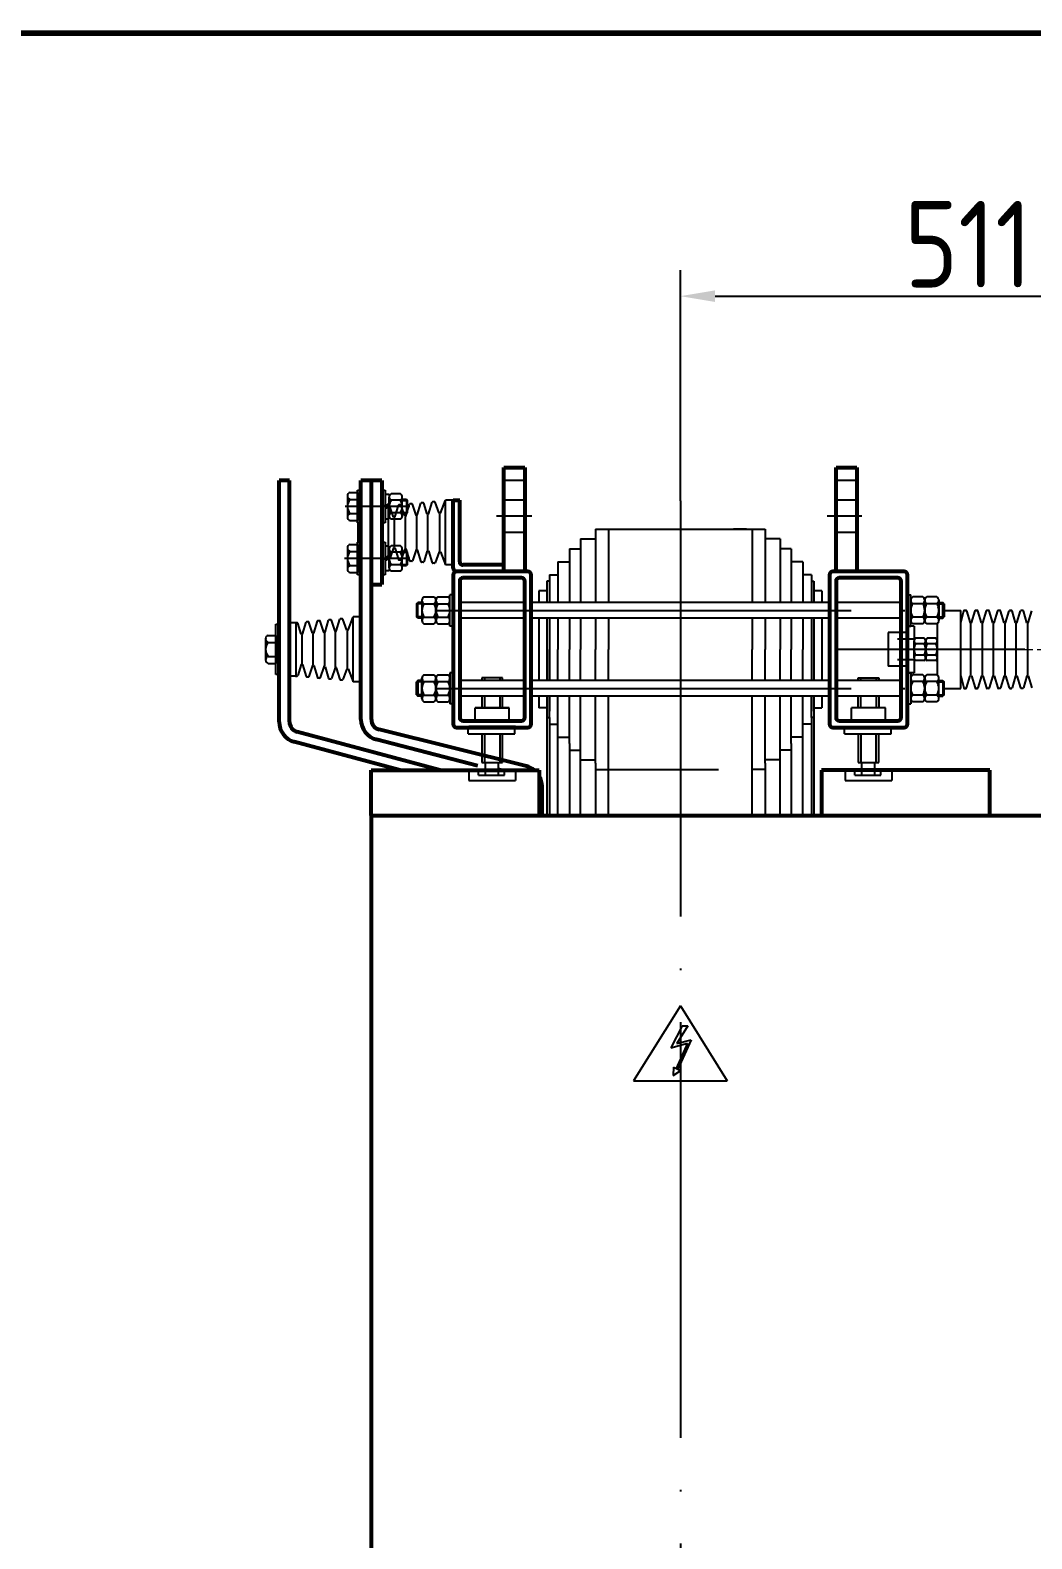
# Model space of a CAD drawing. Header units: millimetres. Extents: x 1190 to 1604, y -412 to -119.
# Drawn here: x 1378.3 to 1436.1, y -215.5 to -128.4 of the extents above; entities that cross this region are included whole.
import ezdxf

# ---------------------------------------------------------------- set-up
doc = ezdxf.new("R2010")
doc.units = ezdxf.units.MM
for name, pattern in [('ACAD_ISO04W100', [30, 24, -3, 0, -3]), ('CENTER', [2, 1.25, -0.25, 0.25, -0.25]), ('HIDDEN', [9.525, 6.35, -3.175])]:
    doc.linetypes.add(name, pattern=pattern)
doc.layers.get('0').update_dxf_attribs({"color": 1, "linetype": 'ACAD_ISO04W100', "lineweight": 25})
doc.layers.get('Defpoints').update_dxf_attribs({"color": 8, "lineweight": 25})
doc.layers.add('1', color=4, linetype='Continuous')
for name, color, linetype, lineweight in [('粗实线', 4, 'Continuous', 53), ('细实线', 2, 'Continuous', 25), ('虚线', 6, 'HIDDEN', 25)]:
    doc.layers.add(name, color=color, linetype=linetype, lineweight=lineweight)
doc.styles.get("Standard").update_dxf_attribs({"font": 'gbenor.shx', "bigfont": 'gbcbig.shx'})
doc.dimstyles.new('1', dxfattribs={"dimtxt": 3.5, "dimasz": 2, "dimexe": 1.5, "dimexo": 0, "dimgap": 0.5, "dimtad": 1, "dimdec": 1, "dimdsep": 46, "dimtxsty": 'Standard', "dimcen": -2.5, "dimclrd": 3, "dimclre": 3, "dimclrt": 3, "dimazin": 2, "dimtfac": 1, "dimtdec": 1, "dimtmove": 0, "dimatfit": 2, "dimfxl": 1.5, "dimarcsym": 0})

# ---------------------------------------------------------------- blocks, each defined once
blk = doc.blocks.new('*D99')
at = {"layer": 'Defpoints', "color": 0, "transparency": 16777216}
for p in [(1449.052, -143.773), (1415.807, -155.598), (1449.052, -189.584)]:
    blk.add_point(p, dxfattribs=at)
at = {"layer": '细实线', "color": 3, "lineweight": -2, "transparency": 16777216}
for p, q in [((1415.807, -155.598), (1415.807, -142.273)), ((1449.052, -189.584), (1449.052, -142.273)), ((1417.807, -143.773), (1447.052, -143.773))]:
    blk.add_line(p, q, dxfattribs=at)
at = {"layer": '细实线', "color": 3, "transparency": 16777216}
for points in [[(1417.807, -143.44), (1417.807, -144.106), (1415.807, -143.773)], [(1447.052, -143.44), (1447.052, -144.106), (1449.052, -143.773)]]:
    blk.add_solid(points, dxfattribs=at)
at = {"layer": '细实线', "color": 3, "transparency": 16777216, "insert": (1432.43, -140.773), "char_height": 5, "attachment_point": 5}
blk.add_mtext('511', dxfattribs=at)

msp = doc.modelspace()

# ---------------------------------------------------------------- linework, layer by layer
for p, q in [((1400.197, -155.919), (1396.467, -155.919)), ((1415.807, -155.598), (1415.807, -221.639)), ((1407.226, -156.482), (1405.196, -156.482)), ((1426.287, -156.482), (1424.282, -156.482)), ((1400.183, -158.919), (1396.428, -158.919)), ((1401.666, -161.919), (1430.091, -161.919)), ((1435.681, -164.169), (1424.793, -164.169)), ((1401.666, -166.419), (1430.13, -166.419))]:
    msp.add_line(p, q)
at = {"color": 1, "linetype": 'CENTER', "lineweight": 15}
msp.add_line((1428.896, -164.169), (1443.48, -164.169), dxfattribs=at)
at = {"layer": '1', "color": 0, "lineweight": 40, "const_width": 0.345}
msp.add_lwpolyline([(1215.566, -400.916), (1594.459, -400.916), (1594.459, -128.587), (1215.566, -128.587), (1215.566, -400.916)], dxfattribs=at)
at = {"layer": '粗实线'}
for p, q in [((1405.622, -159.669), (1405.622, -153.669)), ((1405.622, -153.669), (1406.822, -153.669)), ((1406.822, -153.669), (1406.822, -159.669)), ((1424.793, -159.669), (1424.793, -153.669)), ((1424.793, -153.669), (1425.993, -153.669)), ((1425.993, -153.669), (1425.993, -159.669)), ((1393.247, -154.419), (1392.647, -154.419)), ((1392.647, -168.349), (1392.647, -154.419)), ((1393.247, -168.349), (1393.247, -154.419)), ((1397.372, -168.218), (1397.372, -154.419)), ((1397.972, -154.419), (1397.372, -154.419)), ((1397.972, -168.218), (1397.972, -154.419)), ((1398.572, -154.419), (1397.972, -154.419)), ((1398.572, -154.419), (1398.572, -160.419)), ((1402.697, -159.482), (1402.697, -155.544)), ((1402.697, -155.544), (1403.072, -155.544)), ((1403.072, -159.107), (1403.072, -155.544)), ((1405.622, -159.294), (1403.259, -159.294)), ((1402.697, -159.857), (1402.697, -168.482)), ((1407.009, -159.669), (1402.884, -159.669)), ((1403.072, -160.232), (1403.072, -168.107)), ((1406.634, -160.044), (1403.259, -160.044)), ((1406.822, -159.669), (1405.622, -159.669)), ((1406.822, -168.107), (1406.822, -160.232)), ((1407.197, -168.482), (1407.197, -159.857)), ((1424.418, -159.857), (1424.418, -168.482)), ((1428.73, -159.669), (1424.605, -159.669)), ((1425.993, -159.669), (1424.793, -159.669)), ((1424.793, -160.232), (1424.793, -168.107)), ((1428.355, -160.044), (1424.98, -160.044)), ((1428.543, -168.107), (1428.543, -160.232)), ((1428.918, -168.482), (1428.918, -159.857)), ((1397.972, -160.419), (1398.572, -160.419)), ((1401.943, -171.14), (1393.691, -168.929)), ((1406.931, -170.918), (1398.416, -168.797)), ((1402.884, -168.669), (1407.009, -168.669)), ((1403.259, -168.294), (1406.634, -168.294)), ((1406.297, -168.669), (1403.597, -168.669)), ((1403.597, -168.669), (1406.297, -168.669)), ((1424.605, -168.669), (1428.73, -168.669)), ((1424.98, -168.294), (1428.355, -168.294)), ((1399.625, -171.14), (1393.536, -169.509)), ((1404.12, -170.898), (1398.261, -169.377)), ((1397.953, -173.765), (1397.953, -171.14)), ((1397.953, -171.14), (1407.655, -171.14)), ((1405.441, -171.14), (1405.287, -171.099)), ((1407.655, -171.14), (1407.655, -173.765)), ((1433.661, -171.14), (1423.959, -171.14)), ((1423.959, -171.14), (1423.959, -173.765)), ((1433.661, -173.765), (1433.661, -171.14)), ((1407.821, -173.765), (1407.821, -172.077)), ((1397.953, -173.765), (1397.953, -220.607)), ((1397.953, -173.765), (1437.036, -173.765))]:
    msp.add_line(p, q, dxfattribs=at)
for centre, radius, start, end in [((1403.259, -159.107), 0.188, 180, 270), ((1402.884, -159.482), 0.188, 180, 270), ((1402.884, -159.857), 0.188, 90, 180), ((1403.259, -160.232), 0.188, 90, 180), ((1406.634, -160.232), 0.188, 0, 90), ((1407.009, -159.857), 0.188, 0, 90), ((1424.605, -159.857), 0.188, 90, 180), ((1424.98, -160.232), 0.188, 90, 180), ((1428.355, -160.232), 0.188, 0, 90), ((1428.73, -159.857), 0.188, 0, 90), ((1403.259, -168.107), 0.188, 180, 270), ((1406.634, -168.107), 0.188, 270, 0), ((1424.98, -168.107), 0.188, 180, 270), ((1428.355, -168.107), 0.188, 270, 0), ((1393.847, -168.349), 1.2, 180, 255), ((1393.847, -168.349), 0.6, 180, 255), ((1398.572, -168.218), 1.2, 180, 255), ((1398.572, -168.218), 0.6, 180, 255), ((1402.884, -168.482), 0.188, 180, 270), ((1407.009, -168.482), 0.188, 270, 0), ((1424.605, -168.482), 0.188, 180, 270), ((1428.73, -168.482), 0.188, 270, 0), ((1406.621, -172.077), 1.2, 51.35232, 75), ((1406.621, -172.077), 1.2, 0, 30.43416)]:
    msp.add_arc(centre, radius, start, end, dxfattribs=at)
at = {"layer": '细实线'}
for p, q in [((1397.176, -154.982), (1397.372, -154.982)), ((1397.176, -156.857), (1397.176, -154.982)), ((1397.372, -154.982), (1397.372, -156.857)), ((1397.372, -156.857), (1397.372, -154.982)), ((1397.372, -154.982), (1397.372, -156.857)), ((1398.572, -154.982), (1398.767, -154.982)), ((1398.572, -156.857), (1398.572, -154.982)), ((1398.767, -154.982), (1398.767, -156.857)), ((1406.822, -154.419), (1405.622, -154.419)), ((1425.993, -154.419), (1424.793, -154.419)), ((1396.59, -155.31), (1396.59, -156.528)), ((1396.747, -155.107), (1397.176, -155.107)), ((1396.747, -155.513), (1397.176, -155.513)), ((1397.176, -155.107), (1397.176, -156.731)), ((1397.176, -155.216), (1397.176, -156.622)), ((1397.176, -156.622), (1397.176, -155.216)), ((1397.372, -155.216), (1397.372, -156.622)), ((1398.572, -158.955), (1398.572, -155.883)), ((1398.964, -155.883), (1398.572, -155.883)), ((1399.001, -155.216), (1398.767, -155.216)), ((1398.767, -155.216), (1398.767, -156.622)), ((1399.001, -155.716), (1398.767, -155.892)), ((1399.001, -155.884), (1398.767, -156.059)), ((1398.916, -155.883), (1399.011, -155.883)), ((1399.011, -155.883), (1398.916, -155.883)), ((1398.916, -155.883), (1399.011, -155.883)), ((1398.964, -158.955), (1398.964, -155.883)), ((1399.001, -155.216), (1399.001, -156.622)), ((1399.001, -156.464), (1399.001, -155.374)), ((1399.251, -156.538), (1399.047, -155.91)), ((1399.652, -155.192), (1399.106, -155.192)), ((1399.652, -155.556), (1399.106, -155.556)), ((1399.321, -156.54), (1399.53, -155.851)), ((1399.66, -155.824), (1399.566, -155.824)), ((1399.9, -156.481), (1399.696, -155.851)), ((1399.757, -156.464), (1399.757, -155.374)), ((1399.757, -156.464), (1399.757, -155.374)), ((1399.757, -155.492), (1399.954, -155.492)), ((1399.757, -155.492), (1399.993, -155.492)), ((1399.757, -155.562), (1400.063, -155.562)), ((1399.97, -156.481), (1400.179, -155.792)), ((1399.993, -155.492), (1399.993, -156.332)), ((1399.993, -155.492), (1400.063, -155.562)), ((1400.063, -156.262), (1400.063, -155.562)), ((1400.31, -155.765), (1400.215, -155.765)), ((1400.549, -156.422), (1400.345, -155.792)), ((1400.622, -156.422), (1400.831, -155.733)), ((1400.961, -155.706), (1400.866, -155.706)), ((1401.199, -156.363), (1400.997, -155.733)), ((1401.271, -156.363), (1401.48, -155.674)), ((1401.61, -155.647), (1401.516, -155.647)), ((1401.888, -156.301), (1401.646, -155.674)), ((1401.959, -156.301), (1402.251, -155.544)), ((1402.697, -155.544), (1402.251, -155.544)), ((1402.251, -159.294), (1402.251, -155.544)), ((1402.697, -159.294), (1402.697, -155.544)), ((1396.747, -156.325), (1397.176, -156.325)), ((1396.747, -156.731), (1397.176, -156.731)), ((1397.972, -155.967), (1397.972, -158.871)), ((1397.972, -156.482), (1397.972, -158.357)), ((1397.972, -158.357), (1397.972, -156.482)), ((1397.972, -156.716), (1397.972, -158.122)), ((1398.767, -156.622), (1399.001, -156.622)), ((1399.652, -156.282), (1399.106, -156.282)), ((1399.652, -156.646), (1399.106, -156.646)), ((1399.286, -156.565), (1399.287, -158.273)), ((1399.757, -156.262), (1400.063, -156.262)), ((1399.757, -156.332), (1399.993, -156.332)), ((1399.936, -158.33), (1399.936, -156.508)), ((1400.063, -156.262), (1399.993, -156.332)), ((1400.586, -156.449), (1400.586, -158.389)), ((1401.235, -158.448), (1401.235, -156.39)), ((1401.923, -158.511), (1401.924, -156.327)), ((1397.372, -156.857), (1397.176, -156.857)), ((1397.19, -156.81), (1397.19, -158.028)), ((1398.767, -156.857), (1398.572, -156.857)), ((1410.909, -157.232), (1410.909, -161.469)), ((1410.909, -157.232), (1411.659, -157.232)), ((1411.659, -157.232), (1411.659, -161.469)), ((1411.659, -157.232), (1420.705, -157.232)), ((1419.622, -157.232), (1418.872, -157.232)), ((1419.955, -157.232), (1419.955, -161.469)), ((1420.705, -157.232), (1420.705, -161.469)), ((1396.59, -158.31), (1396.59, -159.528)), ((1396.747, -158.107), (1397.176, -158.107)), ((1396.747, -158.513), (1397.176, -158.513)), ((1397.176, -157.982), (1397.372, -157.982)), ((1397.176, -159.857), (1397.176, -157.982)), ((1397.176, -158.107), (1397.176, -159.731)), ((1397.176, -158.216), (1397.176, -159.622)), ((1397.176, -159.622), (1397.176, -158.216)), ((1397.372, -157.982), (1397.372, -159.857)), ((1397.372, -159.857), (1397.372, -157.982)), ((1397.372, -157.982), (1397.372, -159.857)), ((1397.372, -158.216), (1397.372, -159.622)), ((1398.572, -157.982), (1398.767, -157.982)), ((1398.572, -159.857), (1398.572, -157.982)), ((1398.767, -157.982), (1398.767, -159.857)), ((1399.001, -158.216), (1398.767, -158.216)), ((1398.767, -158.216), (1398.767, -159.622)), ((1399.001, -158.216), (1399.001, -159.622)), ((1399.001, -159.464), (1399.001, -158.374)), ((1399.251, -158.3), (1399.047, -158.928)), ((1399.652, -158.192), (1399.106, -158.192)), ((1399.321, -158.298), (1399.53, -158.987)), ((1399.9, -158.357), (1399.696, -158.987)), ((1399.757, -159.464), (1399.757, -158.374)), ((1399.757, -159.464), (1399.757, -158.374)), ((1399.757, -158.492), (1399.954, -158.492)), ((1399.757, -158.492), (1399.993, -158.492)), ((1399.97, -158.357), (1400.179, -159.046)), ((1399.993, -158.492), (1399.993, -159.332)), ((1399.993, -158.492), (1400.063, -158.562)), ((1400.549, -158.416), (1400.345, -159.046)), ((1400.622, -158.416), (1400.831, -159.105)), ((1401.199, -158.475), (1400.997, -159.105)), ((1401.271, -158.475), (1401.48, -159.164)), ((1401.888, -158.538), (1401.646, -159.164)), ((1401.959, -158.538), (1402.251, -159.294)), ((1409.409, -158.357), (1409.409, -161.469)), ((1409.409, -158.357), (1410.047, -158.357)), ((1410.047, -157.794), (1410.047, -161.469)), ((1410.047, -157.794), (1410.909, -157.794)), ((1421.568, -157.794), (1420.705, -157.794)), ((1421.568, -157.794), (1421.568, -161.469)), ((1422.205, -158.357), (1421.568, -158.357)), ((1422.205, -158.357), (1422.205, -161.469)), ((1396.747, -159.325), (1397.176, -159.325)), ((1398.964, -158.955), (1398.572, -158.955)), ((1399.001, -158.716), (1398.767, -158.892)), ((1399.001, -158.884), (1398.767, -159.059)), ((1398.916, -158.955), (1399.011, -158.955)), ((1399.011, -158.955), (1398.916, -158.955)), ((1398.916, -158.955), (1399.011, -158.955)), ((1399.652, -158.556), (1399.106, -158.556)), ((1399.652, -159.282), (1399.106, -159.282)), ((1399.66, -159.014), (1399.566, -159.014)), ((1399.757, -158.562), (1400.063, -158.562)), ((1399.757, -159.262), (1400.063, -159.262)), ((1399.757, -159.332), (1399.993, -159.332)), ((1400.063, -159.262), (1399.993, -159.332)), ((1400.063, -159.262), (1400.063, -158.562)), ((1400.31, -159.073), (1400.215, -159.073)), ((1400.961, -159.132), (1400.866, -159.132)), ((1401.61, -159.191), (1401.516, -159.191)), ((1402.697, -159.294), (1402.251, -159.294)), ((1408.734, -159.107), (1408.734, -161.469)), ((1408.734, -159.107), (1409.409, -159.107)), ((1422.88, -159.107), (1422.205, -159.107)), ((1422.88, -159.107), (1422.88, -161.469)), ((1396.747, -159.731), (1397.176, -159.731)), ((1397.372, -159.857), (1397.176, -159.857)), ((1398.767, -159.857), (1398.572, -159.857)), ((1398.767, -159.622), (1399.001, -159.622)), ((1399.652, -159.646), (1399.106, -159.646)), ((1408.247, -160.232), (1408.097, -160.232)), ((1408.097, -160.232), (1408.097, -161.469)), ((1408.247, -159.857), (1408.247, -161.469)), ((1408.247, -159.857), (1408.734, -159.857)), ((1423.368, -159.857), (1422.88, -159.857)), ((1423.368, -159.857), (1423.368, -161.469)), ((1423.368, -160.232), (1423.518, -160.232)), ((1423.518, -160.232), (1423.518, -161.469)), ((1401.002, -161.14), (1401.587, -161.14)), ((1401.812, -161.14), (1402.397, -161.14)), ((1402.509, -162.819), (1402.509, -161.019)), ((1402.697, -161.019), (1402.509, -161.019)), ((1402.697, -162.819), (1402.697, -161.019)), ((1408.097, -160.794), (1407.647, -160.794)), ((1407.647, -160.794), (1407.647, -161.469)), ((1408.247, -160.607), (1408.247, -161.469)), ((1423.368, -160.607), (1423.368, -161.469)), ((1423.968, -160.794), (1423.518, -160.794)), ((1423.968, -160.794), (1423.968, -161.469)), ((1428.918, -161.019), (1429.105, -161.019)), ((1429.105, -162.819), (1429.105, -161.019)), ((1429.803, -161.14), (1429.218, -161.14)), ((1430.613, -161.14), (1430.028, -161.14)), ((1400.583, -161.544), (1400.658, -161.469)), ((1400.889, -161.544), (1400.583, -161.544)), ((1400.583, -161.544), (1400.583, -162.294)), ((1400.658, -162.369), (1400.658, -161.469)), ((1400.889, -161.469), (1400.658, -161.469)), ((1400.889, -161.335), (1400.889, -162.503)), ((1401.002, -161.53), (1401.587, -161.53)), ((1401.699, -162.503), (1401.699, -161.335)), ((1401.812, -161.53), (1402.397, -161.53)), ((1402.509, -162.503), (1402.509, -161.335)), ((1406.822, -161.469), (1403.072, -161.469)), ((1424.418, -161.469), (1407.197, -161.469)), ((1428.543, -161.469), (1424.793, -161.469)), ((1428.543, -161.469), (1424.793, -161.469)), ((1429.105, -162.503), (1429.105, -161.335)), ((1429.803, -161.53), (1429.218, -161.53)), ((1429.915, -162.503), (1429.915, -161.335)), ((1430.613, -161.53), (1430.028, -161.53)), ((1430.725, -161.335), (1430.725, -162.503)), ((1430.725, -161.469), (1430.956, -161.469)), ((1430.725, -161.544), (1431.031, -161.544)), ((1430.956, -162.369), (1430.956, -161.469)), ((1431.031, -161.544), (1430.956, -161.469)), ((1431.031, -161.544), (1431.031, -162.294)), ((1431.031, -161.919), (1431.99, -161.919)), ((1431.031, -161.919), (1431.315, -161.919)), ((1431.99, -166.419), (1431.99, -161.919)), ((1432.004, -162.643), (1432.165, -161.946)), ((1432.201, -161.919), (1432.295, -161.919)), ((1432.295, -161.919), (1432.201, -161.919)), ((1432.201, -161.919), (1432.295, -161.919)), ((1432.331, -161.946), (1432.538, -162.635)), ((1432.609, -162.635), (1432.818, -161.946)), ((1432.853, -161.919), (1432.948, -161.919)), ((1432.948, -161.919), (1432.853, -161.919)), ((1432.853, -161.919), (1432.948, -161.919)), ((1433.193, -162.635), (1432.984, -161.946)), ((1433.263, -162.635), (1433.472, -161.946)), ((1433.602, -161.919), (1433.508, -161.919)), ((1433.847, -162.635), (1433.638, -161.946)), ((1433.918, -162.635), (1434.127, -161.946)), ((1434.257, -161.919), (1434.163, -161.919)), ((1434.502, -162.635), (1434.293, -161.946)), ((1434.575, -162.635), (1434.784, -161.946)), ((1434.82, -161.919), (1434.914, -161.919)), ((1434.82, -161.919), (1434.914, -161.919)), ((1434.914, -161.919), (1434.82, -161.919)), ((1435.159, -162.635), (1434.95, -161.946)), ((1435.23, -162.635), (1435.439, -161.946)), ((1435.569, -161.919), (1435.474, -161.919)), ((1435.814, -162.635), (1435.605, -161.946)), ((1435.884, -162.635), (1436.093, -161.946)), ((1392.451, -162.717), (1392.647, -162.717)), ((1392.451, -165.621), (1392.451, -162.717)), ((1392.647, -162.717), (1392.647, -165.621)), ((1393.247, -165.705), (1393.247, -162.633)), ((1393.639, -162.633), (1393.247, -162.633)), ((1393.591, -162.633), (1393.686, -162.633)), ((1393.686, -162.633), (1393.591, -162.633)), ((1393.591, -162.633), (1393.686, -162.633)), ((1393.639, -165.705), (1393.639, -162.633)), ((1393.926, -163.288), (1393.722, -162.66)), ((1393.996, -163.29), (1394.205, -162.601)), ((1394.335, -162.574), (1394.241, -162.574)), ((1394.575, -163.231), (1394.371, -162.601)), ((1394.645, -163.231), (1394.854, -162.542)), ((1394.985, -162.515), (1394.89, -162.515)), ((1395.224, -163.172), (1395.02, -162.542)), ((1395.297, -163.172), (1395.506, -162.483)), ((1395.636, -162.456), (1395.541, -162.456)), ((1395.874, -163.113), (1395.672, -162.483)), ((1395.946, -163.113), (1396.155, -162.424)), ((1396.285, -162.397), (1396.191, -162.397)), ((1396.563, -163.051), (1396.321, -162.424)), ((1396.634, -163.051), (1396.926, -162.294)), ((1397.372, -162.294), (1396.926, -162.294)), ((1396.926, -166.044), (1396.926, -162.294)), ((1397.372, -166.044), (1397.372, -162.294)), ((1397.972, -165.705), (1397.972, -162.633)), ((1397.972, -165.669), (1397.972, -162.669)), ((1400.658, -162.369), (1400.583, -162.294)), ((1400.889, -162.294), (1400.583, -162.294)), ((1400.889, -162.369), (1400.658, -162.369)), ((1400.889, -162.369), (1400.658, -162.369)), ((1401.002, -162.308), (1401.587, -162.308)), ((1401.002, -162.698), (1401.587, -162.698)), ((1401.812, -162.308), (1402.397, -162.308)), ((1401.812, -162.698), (1402.397, -162.698)), ((1402.697, -162.819), (1402.509, -162.819)), ((1406.822, -162.369), (1403.072, -162.369)), ((1424.418, -162.369), (1407.197, -162.369)), ((1407.647, -162.369), (1407.647, -165.969)), ((1408.097, -162.369), (1408.097, -165.969)), ((1408.247, -162.369), (1408.247, -165.969)), ((1408.734, -162.369), (1408.734, -164.169)), ((1409.409, -162.369), (1409.409, -164.169)), ((1410.047, -162.369), (1410.047, -164.169)), ((1410.909, -162.369), (1410.909, -164.169)), ((1411.659, -162.369), (1411.659, -164.169)), ((1419.955, -162.369), (1419.955, -164.169)), ((1420.705, -162.369), (1420.705, -164.169)), ((1421.568, -162.369), (1421.568, -164.169)), ((1422.205, -162.369), (1422.205, -164.169)), ((1422.88, -162.369), (1422.88, -164.169)), ((1423.368, -162.369), (1423.368, -164.169)), ((1423.368, -162.369), (1423.368, -165.969)), ((1423.518, -162.369), (1423.518, -165.969)), ((1423.968, -162.369), (1423.968, -165.969)), ((1428.543, -162.369), (1424.793, -162.369)), ((1428.543, -162.369), (1424.793, -162.369)), ((1429.293, -162.819), (1428.918, -162.819)), ((1428.918, -162.819), (1429.105, -162.819)), ((1429.803, -162.308), (1429.218, -162.308)), ((1429.803, -162.698), (1429.218, -162.698)), ((1429.293, -162.819), (1429.293, -165.519)), ((1430.613, -162.308), (1430.028, -162.308)), ((1430.613, -162.698), (1430.028, -162.698)), ((1430.64, -165.659), (1430.64, -162.679)), ((1430.725, -162.294), (1431.031, -162.294)), ((1430.725, -162.369), (1430.956, -162.369)), ((1430.956, -162.369), (1431.031, -162.294)), ((1432.574, -165.677), (1432.574, -162.662)), ((1433.228, -162.662), (1433.228, -165.677)), ((1433.883, -165.676), (1433.882, -162.662)), ((1434.539, -162.662), (1434.539, -165.677)), ((1435.195, -165.677), (1435.195, -162.662)), ((1435.848, -162.662), (1435.849, -165.676)), ((1391.865, -163.56), (1391.865, -164.778)), ((1392.022, -163.357), (1392.451, -163.357)), ((1392.022, -163.763), (1392.451, -163.763)), ((1392.451, -163.357), (1392.451, -164.981)), ((1392.451, -163.466), (1392.451, -164.872)), ((1392.451, -164.872), (1392.451, -163.466)), ((1392.647, -163.232), (1392.647, -165.107)), ((1392.647, -165.107), (1392.647, -163.232)), ((1392.647, -163.466), (1392.647, -164.872)), ((1393.961, -163.315), (1393.962, -165.023)), ((1394.611, -165.08), (1394.611, -163.258)), ((1395.261, -163.199), (1395.261, -165.139)), ((1395.91, -165.198), (1395.91, -163.14)), ((1396.598, -165.261), (1396.599, -163.077)), ((1428.918, -163.194), (1427.793, -163.194)), ((1427.793, -163.194), (1427.793, -165.144)), ((1429.293, -164.655), (1429.293, -163.683)), ((1429.873, -163.521), (1429.386, -163.521)), ((1429.966, -164.655), (1429.966, -163.683)), ((1429.966, -164.655), (1429.966, -163.683)), ((1430.547, -163.521), (1430.06, -163.521)), ((1430.64, -164.655), (1430.64, -163.683)), ((1392.022, -164.575), (1392.451, -164.575)), ((1408.247, -165.969), (1408.247, -164.169)), ((1408.734, -165.969), (1408.734, -164.169)), ((1409.409, -165.969), (1409.409, -164.169)), ((1410.047, -165.969), (1410.047, -164.169)), ((1410.909, -165.969), (1410.909, -164.169)), ((1411.659, -165.969), (1411.659, -164.169)), ((1419.955, -165.969), (1419.955, -164.169)), ((1420.705, -165.969), (1420.705, -164.169)), ((1421.568, -165.969), (1421.568, -164.169)), ((1422.205, -165.969), (1422.205, -164.169)), ((1422.88, -165.969), (1422.88, -164.169)), ((1429.873, -163.845), (1429.386, -163.845)), ((1429.873, -164.493), (1429.386, -164.493)), ((1430.547, -163.845), (1430.06, -163.845)), ((1430.547, -164.493), (1430.06, -164.493)), ((1392.022, -164.981), (1392.451, -164.981)), ((1393.926, -165.05), (1393.722, -165.678)), ((1393.996, -165.048), (1394.205, -165.737)), ((1394.575, -165.107), (1394.371, -165.737)), ((1394.645, -165.107), (1394.854, -165.796)), ((1395.224, -165.166), (1395.02, -165.796)), ((1395.297, -165.166), (1395.506, -165.855)), ((1395.874, -165.225), (1395.672, -165.855)), ((1395.946, -165.225), (1396.155, -165.914)), ((1396.563, -165.288), (1396.321, -165.914)), ((1396.634, -165.288), (1396.926, -166.044)), ((1428.918, -165.144), (1427.793, -165.144)), ((1429.873, -164.817), (1429.386, -164.817)), ((1430.547, -164.817), (1430.06, -164.817)), ((1392.647, -165.621), (1392.451, -165.621)), ((1393.639, -165.705), (1393.247, -165.705)), ((1393.591, -165.705), (1393.686, -165.705)), ((1393.686, -165.705), (1393.591, -165.705)), ((1393.591, -165.705), (1393.686, -165.705)), ((1394.335, -165.764), (1394.241, -165.764)), ((1394.985, -165.823), (1394.89, -165.823)), ((1395.636, -165.882), (1395.541, -165.882)), ((1396.285, -165.941), (1396.191, -165.941)), ((1397.372, -166.044), (1396.926, -166.044)), ((1400.658, -165.969), (1400.583, -166.044)), ((1400.889, -166.044), (1400.583, -166.044)), ((1400.583, -166.794), (1400.583, -166.044)), ((1400.889, -165.969), (1400.658, -165.969)), ((1400.658, -165.969), (1400.658, -166.869)), ((1400.889, -165.969), (1400.658, -165.969)), ((1400.889, -167.003), (1400.889, -165.835)), ((1401.002, -165.64), (1401.587, -165.64)), ((1401.002, -166.03), (1401.587, -166.03)), ((1401.699, -165.835), (1401.699, -167.003)), ((1401.812, -165.64), (1402.397, -165.64)), ((1401.812, -166.03), (1402.397, -166.03)), ((1402.509, -165.519), (1402.509, -167.319)), ((1402.697, -165.519), (1402.509, -165.519)), ((1402.509, -165.835), (1402.509, -167.003)), ((1406.822, -165.969), (1403.072, -165.969)), ((1404.347, -165.815), (1404.347, -165.969)), ((1405.547, -165.815), (1404.347, -165.815)), ((1404.497, -165.815), (1404.497, -165.969)), ((1405.397, -165.969), (1405.397, -165.815)), ((1405.547, -165.969), (1405.547, -165.815)), ((1424.418, -165.969), (1407.197, -165.969)), ((1428.543, -165.969), (1424.793, -165.969)), ((1428.543, -165.969), (1424.793, -165.969)), ((1426.068, -165.969), (1426.068, -165.815)), ((1426.068, -165.815), (1427.268, -165.815)), ((1426.218, -165.969), (1426.218, -165.815)), ((1427.118, -165.815), (1427.118, -165.969)), ((1427.268, -165.815), (1427.268, -165.969)), ((1429.293, -165.519), (1428.918, -165.519)), ((1428.918, -165.519), (1429.105, -165.519)), ((1429.105, -165.519), (1429.105, -167.319)), ((1429.105, -165.835), (1429.105, -167.003)), ((1429.803, -165.64), (1429.218, -165.64)), ((1429.803, -166.03), (1429.218, -166.03)), ((1429.915, -165.835), (1429.915, -167.003)), ((1430.613, -165.64), (1430.028, -165.64)), ((1430.613, -166.03), (1430.028, -166.03)), ((1430.725, -167.003), (1430.725, -165.835)), ((1430.725, -165.969), (1430.956, -165.969)), ((1430.725, -166.044), (1431.031, -166.044)), ((1430.956, -165.969), (1430.956, -166.869)), ((1430.956, -165.969), (1431.031, -166.044)), ((1431.031, -166.794), (1431.031, -166.044)), ((1432.004, -165.695), (1432.165, -166.392)), ((1432.331, -166.392), (1432.538, -165.703)), ((1432.609, -165.703), (1432.818, -166.392)), ((1433.193, -165.703), (1432.984, -166.392)), ((1433.263, -165.703), (1433.472, -166.392)), ((1433.847, -165.703), (1433.638, -166.392)), ((1433.918, -165.703), (1434.127, -166.392)), ((1434.502, -165.703), (1434.293, -166.392)), ((1434.575, -165.703), (1434.784, -166.392)), ((1435.159, -165.703), (1434.95, -166.392)), ((1435.23, -165.703), (1435.439, -166.392)), ((1435.814, -165.703), (1435.605, -166.392)), ((1435.884, -165.703), (1436.093, -166.392)), ((1400.889, -166.794), (1400.583, -166.794)), ((1400.583, -166.794), (1400.658, -166.869)), ((1400.889, -166.869), (1400.658, -166.869)), ((1400.889, -166.869), (1400.658, -166.869)), ((1401.002, -166.808), (1401.587, -166.808)), ((1401.002, -167.198), (1401.587, -167.198)), ((1401.812, -166.808), (1402.397, -166.808)), ((1401.812, -167.198), (1402.397, -167.198)), ((1406.822, -166.869), (1403.072, -166.869)), ((1404.347, -166.869), (1404.347, -167.544)), ((1404.497, -166.869), (1404.497, -167.544)), ((1405.397, -167.544), (1405.397, -166.869)), ((1405.547, -167.544), (1405.547, -166.869)), ((1424.418, -166.869), (1407.197, -166.869)), ((1407.647, -166.869), (1407.647, -167.544)), ((1408.097, -166.869), (1408.097, -167.732)), ((1408.247, -166.869), (1408.247, -167.732)), ((1408.247, -168.107), (1408.247, -166.869)), ((1408.734, -168.857), (1408.734, -166.869)), ((1409.409, -169.607), (1409.409, -166.869)), ((1410.047, -170.169), (1410.047, -166.869)), ((1410.909, -170.732), (1410.909, -166.869)), ((1411.659, -171.107), (1411.659, -166.869)), ((1419.955, -171.107), (1419.955, -166.869)), ((1420.705, -170.732), (1420.705, -166.869)), ((1421.568, -170.169), (1421.568, -166.869)), ((1422.205, -169.607), (1422.205, -166.869)), ((1422.88, -168.857), (1422.88, -166.869)), ((1423.368, -168.107), (1423.368, -166.869)), ((1423.368, -166.869), (1423.368, -167.732)), ((1423.518, -166.869), (1423.518, -167.732)), ((1423.968, -166.869), (1423.968, -167.544)), ((1428.543, -166.869), (1424.793, -166.869)), ((1428.543, -166.869), (1424.793, -166.869)), ((1426.068, -167.544), (1426.068, -166.869)), ((1426.218, -167.544), (1426.218, -166.869)), ((1427.118, -166.869), (1427.118, -167.544)), ((1427.268, -166.869), (1427.268, -167.544)), ((1429.803, -166.808), (1429.218, -166.808)), ((1429.803, -167.198), (1429.218, -167.198)), ((1430.613, -166.808), (1430.028, -166.808)), ((1430.613, -167.198), (1430.028, -167.198)), ((1430.725, -166.794), (1431.031, -166.794)), ((1430.725, -166.869), (1430.956, -166.869)), ((1431.031, -166.794), (1430.956, -166.869)), ((1431.031, -166.419), (1431.99, -166.419)), ((1432.295, -166.419), (1432.201, -166.419)), ((1432.201, -166.419), (1432.295, -166.419)), ((1432.948, -166.419), (1432.853, -166.419)), ((1432.853, -166.419), (1432.948, -166.419)), ((1433.602, -166.419), (1433.508, -166.419)), ((1434.257, -166.419), (1434.163, -166.419)), ((1434.82, -166.419), (1434.914, -166.419)), ((1434.914, -166.419), (1434.82, -166.419)), ((1435.569, -166.419), (1435.474, -166.419)), ((1402.697, -167.319), (1402.509, -167.319)), ((1405.922, -167.544), (1403.972, -167.544)), ((1403.972, -168.294), (1403.972, -167.544)), ((1403.972, -167.544), (1405.922, -167.544)), ((1405.922, -168.294), (1405.922, -167.544)), ((1408.097, -167.544), (1407.647, -167.544)), ((1408.097, -167.732), (1408.097, -173.765)), ((1408.097, -168.107), (1408.247, -168.107)), ((1408.247, -168.107), (1408.247, -173.765)), ((1423.518, -168.107), (1423.368, -168.107)), ((1423.368, -168.107), (1423.368, -173.765)), ((1423.518, -167.544), (1423.968, -167.544)), ((1423.518, -167.732), (1423.518, -173.765)), ((1425.693, -168.294), (1425.693, -167.544)), ((1427.643, -167.544), (1425.693, -167.544)), ((1427.643, -168.294), (1427.643, -167.544)), ((1428.918, -167.319), (1429.105, -167.319)), ((1403.562, -169.044), (1403.562, -168.669)), ((1406.262, -169.044), (1406.262, -168.669)), ((1408.734, -173.765), (1408.734, -168.857)), ((1422.88, -173.765), (1422.88, -168.857)), ((1425.283, -169.044), (1425.283, -168.669)), ((1428.018, -168.669), (1425.318, -168.669)), ((1427.983, -169.044), (1427.983, -168.669)), ((1403.562, -169.044), (1406.262, -169.044)), ((1404.347, -169.044), (1404.347, -170.69)), ((1404.497, -169.044), (1404.497, -170.69)), ((1405.397, -170.69), (1405.397, -169.044)), ((1405.547, -170.69), (1405.547, -169.044)), ((1409.409, -169.607), (1409.409, -173.765)), ((1422.205, -169.607), (1422.205, -173.765)), ((1425.283, -169.044), (1427.983, -169.044)), ((1426.068, -169.044), (1426.068, -170.69)), ((1426.218, -169.044), (1426.218, -170.69)), ((1427.118, -170.69), (1427.118, -169.044)), ((1427.268, -170.69), (1427.268, -169.044)), ((1404.347, -170.69), (1405.547, -170.69)), ((1404.537, -170.69), (1404.537, -171.14)), ((1405.287, -170.69), (1405.287, -171.14)), ((1410.047, -173.765), (1410.047, -170.169)), ((1410.909, -170.732), (1410.909, -173.765)), ((1420.705, -170.732), (1420.705, -173.765)), ((1421.568, -173.765), (1421.568, -170.169)), ((1426.068, -170.69), (1427.268, -170.69)), ((1426.258, -170.69), (1426.258, -171.14)), ((1427.008, -170.69), (1427.008, -171.14)), ((1411.659, -173.765), (1411.659, -171.107)), ((1419.955, -173.765), (1419.955, -171.107)), ((1415.807, -184.741), (1413.098, -189.088)), ((1415.807, -184.741), (1418.518, -189.088)), ((1415.908, -185.899), (1415.256, -187.165)), ((1416.247, -185.899), (1415.61, -186.921)), ((1415.908, -185.899), (1416.247, -185.899)), ((1415.256, -187.165), (1416.222, -186.914)), ((1416.222, -186.914), (1415.569, -188.369)), ((1415.61, -186.921), (1416.44, -186.709)), ((1416.44, -186.709), (1415.662, -188.412)), ((1415.415, -188.296), (1415.388, -188.777)), ((1415.388, -188.777), (1415.832, -188.492)), ((1415.415, -188.296), (1415.832, -188.492)), ((1413.098, -189.088), (1418.516, -189.085))]:
    msp.add_line(p, q, dxfattribs=at)
for centre, radius, start, end in [((1396.8, -155.31), 0.21, 104.82182, 255.17818), ((1397.196, -155.919), 0.605, 137.89655, 222.10345), ((1399.211, -155.374), 0.21, 120, 240), ((1399.683, -155.919), 0.681, 147.76769, 212.23231), ((1399.011, -155.921), 0.0375, 16.69924, 90), ((1399.566, -155.862), 0.0375, 90, 163.30076), ((1399.547, -155.374), 0.21, 300, 60), ((1399.076, -155.919), 0.681, 327.76769, 32.23231), ((1399.66, -155.862), 0.0375, 16.69924, 90), ((1400.215, -155.803), 0.0375, 90, 163.30076), ((1400.31, -155.803), 0.0375, 16.69924, 90), ((1400.866, -155.744), 0.0375, 90, 163.30076), ((1400.961, -155.744), 0.0375, 16.69924, 90), ((1401.516, -155.685), 0.0375, 90, 163.30076), ((1401.61, -155.685), 0.0375, 16.69924, 90), ((1396.8, -156.528), 0.21, 104.82182, 255.17818), ((1396.747, -156.325), 1.831026719555377e-14, 75.96376, 105.6074), ((1399.211, -156.464), 0.21, 120, 240), ((1399.287, -156.528), 0.0375, 196.69924, 270), ((1399.286, -156.528), 0.0375, 270, 343.30076), ((1399.547, -156.464), 0.21, 300, 60), ((1399.936, -156.47), 0.0375, 196.69924, 270), ((1399.935, -156.47), 0.0375, 270, 343.30076), ((1400.585, -156.411), 0.0375, 196.69924, 270), ((1400.586, -156.411), 0.0375, 270, 343.30076), ((1401.235, -156.352), 0.0375, 196.69924, 270), ((1401.235, -156.352), 0.0375, 270, 343.30076), ((1401.924, -156.29), 0.0375, 196.69924, 270), ((1401.923, -156.29), 0.0375, 270, 343.30076), ((1396.8, -158.31), 0.21, 104.82182, 255.17818), ((1397.196, -158.919), 0.605, 137.89655, 222.10345), ((1397.347, -157.825), 1.831026719555377e-14, 75.96376, 105.6074), ((1399.211, -158.374), 0.21, 120, 240), ((1399.287, -158.311), 0.0375, 90, 163.30076), ((1399.286, -158.311), 0.0375, 16.69924, 90), ((1399.547, -158.374), 0.21, 300, 60), ((1399.936, -158.368), 0.0375, 90, 163.30076), ((1399.935, -158.368), 0.0375, 16.69924, 90), ((1400.585, -158.427), 0.0375, 90, 163.30076), ((1400.586, -158.427), 0.0375, 16.69924, 90), ((1401.235, -158.486), 0.0375, 90, 163.30076), ((1401.235, -158.486), 0.0375, 16.69924, 90), ((1401.924, -158.548), 0.0375, 90, 163.30076), ((1401.923, -158.548), 0.0375, 16.69924, 90), ((1396.8, -159.528), 0.21, 104.82182, 255.17818), ((1396.747, -159.325), 1.831026719555377e-14, 75.96376, 105.6074), ((1399.683, -158.919), 0.681, 147.76769, 212.23231), ((1399.211, -159.464), 0.21, 120, 240), ((1399.011, -158.917), 0.0375, 270, 343.30076), ((1399.566, -158.976), 0.0375, 196.69924, 270), ((1399.076, -158.919), 0.681, 327.76769, 32.23231), ((1399.547, -159.464), 0.21, 300, 60), ((1399.66, -158.976), 0.0375, 270, 343.30076), ((1400.215, -159.035), 0.0375, 196.69924, 270), ((1400.31, -159.035), 0.0375, 270, 343.30076), ((1400.866, -159.095), 0.0375, 196.69924, 270), ((1400.961, -159.095), 0.0375, 270, 343.30076), ((1401.516, -159.154), 0.0375, 196.69924, 270), ((1401.61, -159.154), 0.0375, 270, 343.30076), ((1401.114, -161.335), 0.225, 120, 240), ((1401.474, -161.335), 0.225, 300, 60), ((1401.924, -161.335), 0.225, 120, 240), ((1402.284, -161.335), 0.225, 300, 60), ((1429.33, -161.335), 0.225, 120, 240), ((1429.69, -161.335), 0.225, 300, 60), ((1430.14, -161.335), 0.225, 120, 240), ((1430.5, -161.335), 0.225, 300, 60), ((1401.619, -161.919), 0.73, 147.76769, 212.23231), ((1400.969, -161.919), 0.73, 327.76769, 32.23231), ((1402.429, -161.919), 0.73, 147.76769, 212.23231), ((1401.779, -161.919), 0.73, 327.76769, 32.23231), ((1429.835, -161.919), 0.73, 147.76769, 212.23231), ((1429.185, -161.919), 0.73, 327.76769, 32.23231), ((1430.645, -161.919), 0.73, 147.76769, 212.23231), ((1429.995, -161.919), 0.73, 327.76769, 32.23231), ((1432.201, -161.957), 0.0375, 90, 163.30076), ((1432.295, -161.957), 0.0375, 16.69924, 90), ((1432.853, -161.957), 0.0375, 90, 163.30076), ((1432.948, -161.957), 0.0375, 16.69924, 90), ((1433.508, -161.957), 0.0375, 90, 163.30076), ((1433.602, -161.957), 0.0375, 16.69924, 90), ((1434.163, -161.957), 0.0375, 90, 163.30076), ((1434.257, -161.957), 0.0375, 16.69924, 90), ((1434.82, -161.957), 0.0375, 90, 163.30076), ((1434.914, -161.957), 0.0375, 16.69924, 90), ((1435.474, -161.957), 0.0375, 90, 163.30076), ((1435.569, -161.957), 0.0375, 16.69924, 90), ((1393.686, -162.671), 0.0375, 16.69924, 90), ((1394.241, -162.612), 0.0375, 90, 163.30076), ((1394.335, -162.612), 0.0375, 16.69924, 90), ((1394.89, -162.553), 0.0375, 90, 163.30076), ((1394.985, -162.553), 0.0375, 16.69924, 90), ((1395.541, -162.494), 0.0375, 90, 163.30076), ((1395.636, -162.494), 0.0375, 16.69924, 90), ((1396.191, -162.435), 0.0375, 90, 163.30076), ((1396.285, -162.435), 0.0375, 16.69924, 90), ((1401.114, -162.503), 0.225, 120, 240), ((1401.474, -162.503), 0.225, 300, 60), ((1401.924, -162.503), 0.225, 120, 240), ((1402.284, -162.503), 0.225, 300, 60), ((1429.33, -162.503), 0.225, 120, 240), ((1429.69, -162.503), 0.225, 300, 60), ((1430.14, -162.503), 0.225, 120, 240), ((1430.5, -162.503), 0.225, 300, 60), ((1431.968, -162.632), 0.0375, 307.38799, 343.30076), ((1432.574, -162.624), 0.0375, 196.69924, 270), ((1432.573, -162.624), 0.0375, 270, 343.30076), ((1433.228, -162.624), 0.0375, 196.69924, 270), ((1433.227, -162.624), 0.0375, 270, 343.30076), ((1433.883, -162.624), 0.0375, 196.69924, 270), ((1433.882, -162.624), 0.0375, 270, 343.30076), ((1434.538, -162.624), 0.0375, 196.69924, 270), ((1434.539, -162.624), 0.0375, 270, 343.30076), ((1435.195, -162.624), 0.0375, 196.69924, 270), ((1435.194, -162.624), 0.0375, 270, 343.30076), ((1435.849, -162.624), 0.0375, 196.69924, 270), ((1435.848, -162.624), 0.0375, 270, 343.30076), ((1392.075, -163.56), 0.21, 104.82182, 255.17818), ((1392.471, -164.169), 0.605, 137.89655, 222.10345), ((1393.962, -163.278), 0.0375, 196.69924, 270), ((1393.961, -163.278), 0.0375, 270, 343.30076), ((1394.611, -163.22), 0.0375, 196.69924, 270), ((1394.61, -163.22), 0.0375, 270, 343.30076), ((1395.26, -163.161), 0.0375, 196.69924, 270), ((1395.261, -163.161), 0.0375, 270, 343.30076), ((1395.91, -163.102), 0.0375, 196.69924, 270), ((1395.91, -163.102), 0.0375, 270, 343.30076), ((1396.599, -163.04), 0.0375, 196.69924, 270), ((1396.598, -163.04), 0.0375, 270, 343.30076), ((1429.48, -163.683), 0.187, 120, 240), ((1429.779, -163.683), 0.187, 300, 60), ((1430.154, -163.683), 0.187, 120, 240), ((1430.453, -163.683), 0.187, 300, 60), ((1392.075, -164.778), 0.21, 104.82182, 255.17818), ((1392.022, -164.575), 1.831026719555377e-14, 75.96376, 105.6074), ((1429.9, -164.169), 0.607, 147.76769, 212.23231), ((1429.48, -164.655), 0.187, 120, 240), ((1429.359, -164.169), 0.607, 327.76769, 32.23231), ((1429.779, -164.655), 0.187, 300, 60), ((1430.574, -164.169), 0.607, 147.76769, 212.23231), ((1430.154, -164.655), 0.187, 120, 240), ((1430.033, -164.169), 0.607, 327.76769, 32.23231), ((1430.453, -164.655), 0.187, 300, 60), ((1393.962, -165.061), 0.0375, 90, 163.30076), ((1393.961, -165.061), 0.0375, 16.69924, 90), ((1394.611, -165.118), 0.0375, 90, 163.30076), ((1394.61, -165.118), 0.0375, 16.69924, 90), ((1395.26, -165.177), 0.0375, 90, 163.30076), ((1395.261, -165.177), 0.0375, 16.69924, 90), ((1395.91, -165.236), 0.0375, 90, 163.30076), ((1395.91, -165.236), 0.0375, 16.69924, 90), ((1396.599, -165.298), 0.0375, 90, 163.30076), ((1396.598, -165.298), 0.0375, 16.69924, 90), ((1393.686, -165.667), 0.0375, 270, 343.30076), ((1394.241, -165.726), 0.0375, 196.69924, 270), ((1394.335, -165.726), 0.0375, 270, 343.30076), ((1394.89, -165.785), 0.0375, 196.69924, 270), ((1394.985, -165.785), 0.0375, 270, 343.30076), ((1395.541, -165.845), 0.0375, 196.69924, 270), ((1395.636, -165.845), 0.0375, 270, 343.30076), ((1396.191, -165.904), 0.0375, 196.69924, 270), ((1396.285, -165.904), 0.0375, 270, 343.30076), ((1401.114, -165.835), 0.225, 120, 240), ((1401.619, -166.419), 0.73, 147.76769, 212.23231), ((1401.474, -165.835), 0.225, 300, 60), ((1400.969, -166.419), 0.73, 327.76769, 32.23231), ((1401.924, -165.835), 0.225, 120, 240), ((1402.429, -166.419), 0.73, 147.76769, 212.23231), ((1402.284, -165.835), 0.225, 300, 60), ((1401.779, -166.419), 0.73, 327.76769, 32.23231), ((1429.33, -165.835), 0.225, 120, 240), ((1429.835, -166.419), 0.73, 147.76769, 212.23231), ((1429.69, -165.835), 0.225, 300, 60), ((1429.185, -166.419), 0.73, 327.76769, 32.23231), ((1430.14, -165.835), 0.225, 120, 240), ((1430.645, -166.419), 0.73, 147.76769, 212.23231), ((1430.5, -165.835), 0.225, 300, 60), ((1429.995, -166.419), 0.73, 327.76769, 32.23231), ((1431.968, -165.706), 0.0375, 16.69924, 52.61201), ((1432.574, -165.714), 0.0375, 90, 163.30076), ((1432.573, -165.714), 0.0375, 16.69924, 90), ((1433.228, -165.714), 0.0375, 90, 163.30076), ((1433.227, -165.714), 0.0375, 16.69924, 90), ((1433.883, -165.714), 0.0375, 90, 163.30076), ((1433.882, -165.714), 0.0375, 16.69924, 90), ((1434.538, -165.714), 0.0375, 90, 163.30076), ((1434.539, -165.714), 0.0375, 16.69924, 90), ((1435.195, -165.714), 0.0375, 90, 163.30076), ((1435.194, -165.714), 0.0375, 16.69924, 90), ((1435.849, -165.714), 0.0375, 90, 163.30076), ((1435.848, -165.714), 0.0375, 16.69924, 90), ((1401.114, -167.003), 0.225, 120, 240), ((1401.474, -167.003), 0.225, 300, 60), ((1401.924, -167.003), 0.225, 120, 240), ((1402.284, -167.003), 0.225, 300, 60), ((1429.33, -167.003), 0.225, 120, 240), ((1429.69, -167.003), 0.225, 300, 60), ((1430.14, -167.003), 0.225, 120, 240), ((1430.5, -167.003), 0.225, 300, 60), ((1432.201, -166.382), 0.0375, 196.69924, 270), ((1432.295, -166.382), 0.0375, 270, 343.30076), ((1432.853, -166.382), 0.0375, 196.69924, 270), ((1432.948, -166.382), 0.0375, 270, 343.30076), ((1433.508, -166.382), 0.0375, 196.69924, 270), ((1433.602, -166.382), 0.0375, 270, 343.30076), ((1434.163, -166.382), 0.0375, 196.69924, 270), ((1434.257, -166.382), 0.0375, 270, 343.30076), ((1434.82, -166.382), 0.0375, 196.69924, 270), ((1434.914, -166.382), 0.0375, 270, 343.30076), ((1435.474, -166.382), 0.0375, 196.69924, 270), ((1435.569, -166.382), 0.0375, 270, 343.30076)]:
    msp.add_arc(centre, radius, start, end, dxfattribs=at)
at = {"layer": '虚线'}
for p, q in [((1406.822, -155.544), (1405.622, -155.544)), ((1425.993, -155.544), (1424.793, -155.544)), ((1406.822, -157.419), (1405.622, -157.419)), ((1425.993, -157.419), (1424.793, -157.419)), ((1408.247, -168.482), (1408.734, -168.482)), ((1423.368, -168.482), (1422.88, -168.482)), ((1408.734, -169.232), (1409.409, -169.232)), ((1422.88, -169.232), (1422.205, -169.232)), ((1409.409, -169.982), (1410.047, -169.982)), ((1410.047, -170.544), (1410.909, -170.544)), ((1421.568, -170.544), (1420.705, -170.544)), ((1422.205, -169.982), (1421.568, -169.982)), ((1403.597, -171.14), (1403.597, -171.74)), ((1404.162, -171.44), (1404.162, -171.14)), ((1404.162, -171.44), (1405.662, -171.44)), ((1404.537, -171.14), (1404.537, -171.44)), ((1405.287, -171.14), (1405.287, -171.44)), ((1405.662, -171.44), (1405.662, -171.14)), ((1406.297, -171.14), (1406.297, -171.74)), ((1410.909, -171.107), (1411.659, -171.107)), ((1411.659, -171.107), (1419.955, -171.107)), ((1420.705, -171.107), (1419.955, -171.107)), ((1425.318, -171.14), (1425.318, -171.74)), ((1425.883, -171.44), (1425.883, -171.14)), ((1425.883, -171.44), (1427.383, -171.44)), ((1426.258, -171.14), (1426.258, -171.44)), ((1427.008, -171.14), (1427.008, -171.44)), ((1427.383, -171.44), (1427.383, -171.14)), ((1428.018, -171.14), (1428.018, -171.74)), ((1403.597, -171.74), (1406.297, -171.74)), ((1425.318, -171.74), (1428.018, -171.74))]:
    msp.add_line(p, q, dxfattribs=at)
at = {"layer": '虚线', "ltscale": 0.15}
for p, q in [((1429.293, -163.569), (1427.793, -163.569)), ((1429.293, -164.769), (1427.793, -164.769))]:
    msp.add_line(p, q, dxfattribs=at)

# ---------------------------------------------------------------- dimensions: what is measured, and where the dimension line sits
at = {"layer": '细实线'}
dim = msp.add_linear_dim(base=(1449.052, -143.773), p1=(1415.807, -155.598), p2=(1449.052, -189.584), text='511', dimstyle='1', override={"dimtxt": 5}, dxfattribs=at)
dim.commit()
dim.dimension.update_dxf_attribs({"geometry": '*D99', "text_midpoint": (1432.43, -140.773)})

doc.saveas('drawing.dxf')
